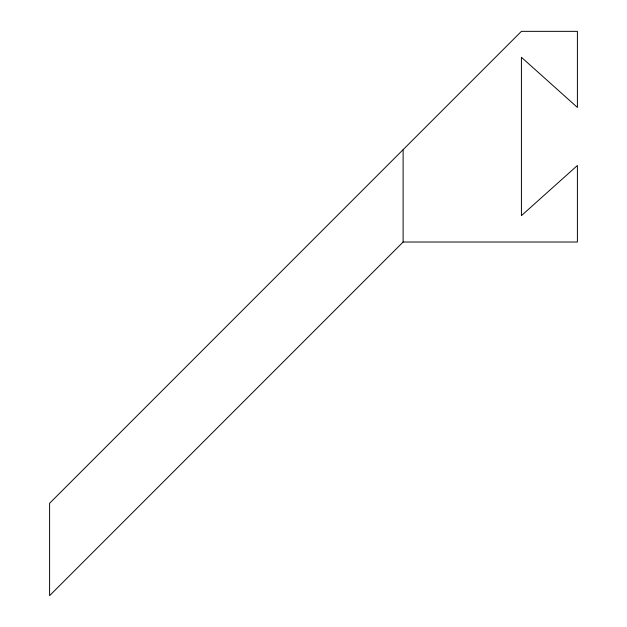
<?xml version="1.0" encoding="UTF-8"?>
<svg xmlns="http://www.w3.org/2000/svg" width="627" height="627" viewBox="0 0 627 627"><rect width="100%" height="100%" fill="white"/><g stroke="black" fill="none" stroke-linecap="round" stroke-linejoin="round"><path stroke-width="0.94" d="M403.114 149.657L521.421 31.35L577.404 31.35L577.404 107.436L521.421 57.292L521.421 215.633L577.404 165.489L577.404 242.022L403.114 242.022L49.596 595.65L49.596 503.285L403.114 149.657L403.114 242.022"/></g></svg>
